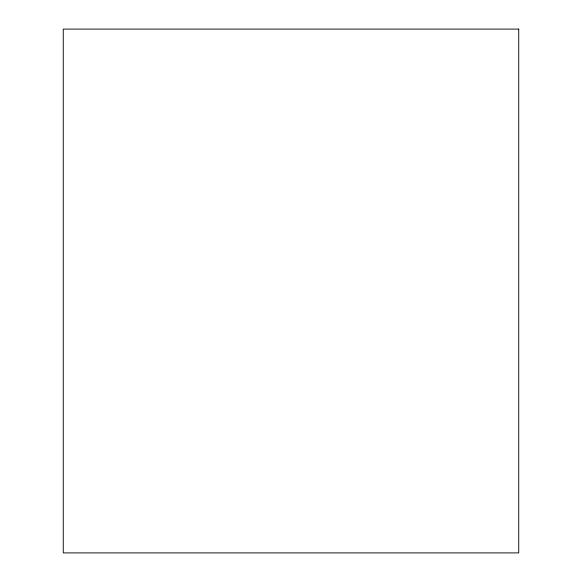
<?xml version="1.0" encoding="UTF-8"?>
<svg xmlns="http://www.w3.org/2000/svg" width="582" height="582" viewBox="0 0 582 582"><rect width="100%" height="100%" fill="white"/><g stroke="black" fill="none" stroke-linecap="round" stroke-linejoin="round"><path stroke-width="0.87" d="M518.737 29.1L63.263 29.1L63.263 552.9L518.737 552.9L518.737 29.1"/></g></svg>
